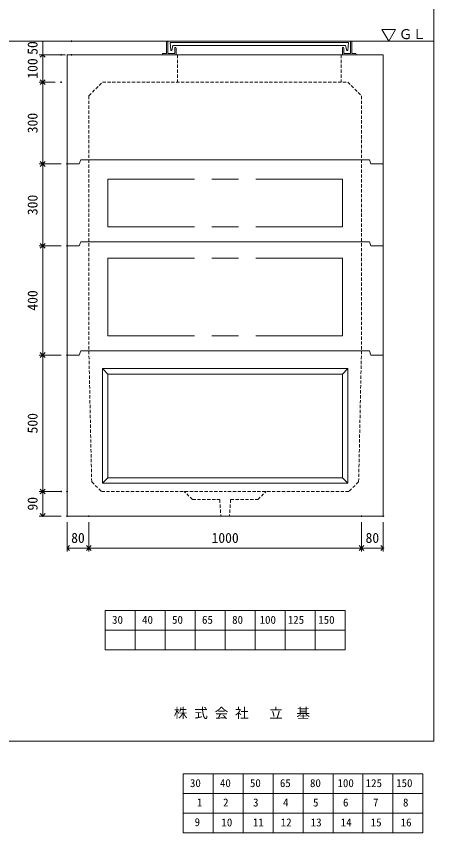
# Model space of a CAD drawing. Units: millimetres, scale not verified. Extents: x -4890 to 18490, y -2305 to 2305.
# Drawn here: x 3359 to 4890, y -2305 to 686 of the extents above; entities that cross this region are included whole.
import ezdxf
from ezdxf.enums import TextEntityAlignment as Align

# ---------------------------------------------------------------- set-up
doc = ezdxf.new("R2010")
doc.units = ezdxf.units.MM
doc.header["$LTSCALE"] = 10
doc.header["$PDMODE"] = 32
doc.header["$PDSIZE"] = 2
doc.linetypes.add('DASHED1', pattern=[1.8, 1.2, -0.6])
doc.linetypes.add('USER2', pattern=[50.8, 31.75, -6.35, 6.35, -6.35])
doc.layers.add('0-1_Defpoints', color=7, linetype='Continuous')
for name, color, linetype, lineweight in [('0-2_waku', 7, 'Continuous', 18), ('0-3_gaikei', 7, 'Continuous', 18), ('0-4_kakure', 7, 'DASHED1', 5), ('0-5_sunpou', 7, 'Continuous', 5), ('0-8_uchigawa', 6, 'Continuous', 18), ('0-A_futa', 3, 'Continuous', 18), ('0-B_GL', 4, 'Continuous', 18), ('0-D_文字１', 7, 'Continuous', 18), ('1-2_uchigawa2', 6, 'USER2', 18), ('1-4_文字２', 7, 'Continuous', 5)]:
    doc.layers.add(name, color=color, linetype=linetype, lineweight=lineweight)
doc.styles.add('ＭＳ ゴシック', font='')
doc.styles.get('ＭＳ ゴシック').set_extended_font_data('MS Gothic')

# ---------------------------------------------------------------- blocks, each defined once
blk = doc.blocks.new('_Open90')
at = {"layer": '0-5_sunpou'}
blk.add_line((0, 0), (-1, 0), dxfattribs=at)
blk.add_lwpolyline([(-0.5, 0.5), (0, 0), (-0.5, -0.5)], dxfattribs=at)
blk = doc.blocks.new('D56')
at = {"layer": '0-1_Defpoints'}
for p in [(4992.32, 1054.36), (5072.32, 1054.36), (5072.32, 936.94)]:
    blk.add_point(p, dxfattribs=at)
at = {"layer": '0-5_sunpou'}
for p, q in [((4992.32, 1032.36), (4992.32, 923.94)), ((5072.32, 1032.36), (5072.32, 923.94)), ((5010.32, 936.94), (5054.32, 936.94))]:
    blk.add_line(p, q, dxfattribs=at)
at = {"layer": '0-5_sunpou', "xscale": 18, "yscale": 18, "rotation": 180}
blk.add_blockref('_Open90', (4992.32, 936.94), dxfattribs=at)
at = {"layer": '0-5_sunpou', "xscale": 18, "yscale": 18}
blk.add_blockref('_Open90', (5072.32, 936.94), dxfattribs=at)
at = {"layer": '0-5_sunpou', "style": 'ＭＳ ゴシック'}
blk.add_text('80', height=36.66, dxfattribs=at).set_placement((5007.32, 944.94), align=Align.BOTTOM_LEFT)
blk = doc.blocks.new('D57')
at = {"layer": '0-1_Defpoints'}
for p in [(5072.32, 1054.36), (6072.32, 1054.36), (6072.32, 936.94)]:
    blk.add_point(p, dxfattribs=at)
at = {"layer": '0-5_sunpou'}
for p, q in [((5072.32, 1032.36), (5072.32, 923.94)), ((6072.32, 1032.36), (6072.32, 923.94)), ((5090.32, 936.94), (6054.32, 936.94))]:
    blk.add_line(p, q, dxfattribs=at)
at = {"layer": '0-5_sunpou', "xscale": 18, "yscale": 18, "rotation": 180}
blk.add_blockref('_Open90', (5072.32, 936.94), dxfattribs=at)
at = {"layer": '0-5_sunpou', "xscale": 18, "yscale": 18}
blk.add_blockref('_Open90', (6072.32, 936.94), dxfattribs=at)
at = {"layer": '0-5_sunpou', "style": 'ＭＳ ゴシック'}
blk.add_text('1000', height=36.66, dxfattribs=at).set_placement((5522.32, 944.94), align=Align.BOTTOM_LEFT)
blk = doc.blocks.new('D58')
at = {"layer": '0-1_Defpoints'}
for p in [(6072.32, 1054.36), (6152.32, 1054.36), (6152.32, 936.94)]:
    blk.add_point(p, dxfattribs=at)
at = {"layer": '0-5_sunpou'}
for p, q in [((6072.32, 1032.36), (6072.32, 923.94)), ((6152.32, 1032.36), (6152.32, 923.94)), ((6090.32, 936.94), (6134.32, 936.94))]:
    blk.add_line(p, q, dxfattribs=at)
at = {"layer": '0-5_sunpou', "xscale": 18, "yscale": 18, "rotation": 180}
blk.add_blockref('_Open90', (6072.32, 936.94), dxfattribs=at)
at = {"layer": '0-5_sunpou', "xscale": 18, "yscale": 18}
blk.add_blockref('_Open90', (6152.32, 936.94), dxfattribs=at)
at = {"layer": '0-5_sunpou', "style": 'ＭＳ ゴシック'}
blk.add_text('80', height=36.66, dxfattribs=at).set_placement((6087.32, 944.94), align=Align.BOTTOM_LEFT)
blk = doc.blocks.new('D59')
at = {"layer": '0-1_Defpoints'}
for p in [(4992.32, 1144.36), (4903, 1054.36), (4992.32, 1054.36)]:
    blk.add_point(p, dxfattribs=at)
at = {"layer": '0-5_sunpou'}
for p, q in [((4970.32, 1144.36), (4890, 1144.36)), ((4903, 1126.36), (4903, 1072.36)), ((4970.32, 1054.36), (4890, 1054.36))]:
    blk.add_line(p, q, dxfattribs=at)
at = {"layer": '0-5_sunpou', "xscale": 18, "yscale": 18}
for p, rotation in [((4903, 1144.36), 90), ((4903, 1054.36), 270)]:
    blk.add_blockref('_Open90', p, dxfattribs=dict(at, rotation=rotation))
at = {"layer": '0-5_sunpou', "style": 'ＭＳ ゴシック'}
blk.add_text('90', height=36.66, rotation=90, dxfattribs=at).set_placement((4895, 1074.36), align=Align.BOTTOM_LEFT)
blk = doc.blocks.new('D60')
at = {"layer": '0-1_Defpoints'}
for p in [(4992.32, 1644.36), (4903, 1144.36), (4970.32, 1144.36)]:
    blk.add_point(p, dxfattribs=at)
at = {"layer": '0-5_sunpou'}
for p, q in [((4970.32, 1644.36), (4890, 1644.36)), ((4903, 1626.36), (4903, 1162.36)), ((4948.32, 1144.36), (4890, 1144.36))]:
    blk.add_line(p, q, dxfattribs=at)
at = {"layer": '0-5_sunpou', "xscale": 18, "yscale": 18}
for p, rotation in [((4903, 1644.36), 90), ((4903, 1144.36), 270)]:
    blk.add_blockref('_Open90', p, dxfattribs=dict(at, rotation=rotation))
at = {"layer": '0-5_sunpou', "style": 'ＭＳ ゴシック'}
blk.add_text('500', height=36.66, rotation=90, dxfattribs=at).set_placement((4895, 1356.86), align=Align.BOTTOM_LEFT)
blk = doc.blocks.new('D61')
at = {"layer": '0-1_Defpoints'}
for p in [(4970.32, 2744.36), (4903, 2644.36), (4970.32, 2644.36)]:
    blk.add_point(p, dxfattribs=at)
at = {"layer": '0-5_sunpou'}
for p, q in [((4948.32, 2744.36), (4890, 2744.36)), ((4903, 2726.36), (4903, 2662.36)), ((4948.32, 2644.36), (4890, 2644.36))]:
    blk.add_line(p, q, dxfattribs=at)
at = {"layer": '0-5_sunpou', "xscale": 18, "yscale": 18}
for p, rotation in [((4903, 2744.36), 90), ((4903, 2644.36), 270)]:
    blk.add_blockref('_Open90', p, dxfattribs=dict(at, rotation=rotation))
at = {"layer": '0-5_sunpou', "style": 'ＭＳ ゴシック'}
blk.add_text('100', height=36.66, rotation=90, dxfattribs=at).set_placement((4895, 2656.86), align=Align.BOTTOM_LEFT)
blk = doc.blocks.new('D62')
at = {"layer": '0-1_Defpoints'}
for p in [(4970.32, 2644.36), (4903, 2344.36), (4992.32, 2344.36)]:
    blk.add_point(p, dxfattribs=at)
at = {"layer": '0-5_sunpou'}
for p, q in [((4948.32, 2644.36), (4890, 2644.36)), ((4903, 2626.36), (4903, 2362.36)), ((4970.32, 2344.36), (4890, 2344.36))]:
    blk.add_line(p, q, dxfattribs=at)
at = {"layer": '0-5_sunpou', "xscale": 18, "yscale": 18}
for p, rotation in [((4903, 2644.36), 90), ((4903, 2344.36), 270)]:
    blk.add_blockref('_Open90', p, dxfattribs=dict(at, rotation=rotation))
at = {"layer": '0-5_sunpou', "style": 'ＭＳ ゴシック'}
blk.add_text('300', height=36.66, rotation=90, dxfattribs=at).set_placement((4895, 2456.86), align=Align.BOTTOM_LEFT)
blk = doc.blocks.new('D63')
at = {"layer": '0-1_Defpoints'}
for p in [(4992.32, 2344.36), (4903, 2044.36), (4992.32, 2044.36)]:
    blk.add_point(p, dxfattribs=at)
at = {"layer": '0-5_sunpou'}
for p, q in [((4970.32, 2344.36), (4890, 2344.36)), ((4903, 2326.36), (4903, 2062.36)), ((4970.32, 2044.36), (4890, 2044.36))]:
    blk.add_line(p, q, dxfattribs=at)
at = {"layer": '0-5_sunpou', "xscale": 18, "yscale": 18}
for p, rotation in [((4903, 2344.36), 90), ((4903, 2044.36), 270)]:
    blk.add_blockref('_Open90', p, dxfattribs=dict(at, rotation=rotation))
at = {"layer": '0-5_sunpou', "style": 'ＭＳ ゴシック'}
blk.add_text('300', height=36.66, rotation=90, dxfattribs=at).set_placement((4895, 2156.86), align=Align.BOTTOM_LEFT)
blk = doc.blocks.new('D64')
at = {"layer": '0-1_Defpoints'}
for p in [(4992.32, 2044.36), (4903, 1644.36), (4992.32, 1644.36)]:
    blk.add_point(p, dxfattribs=at)
at = {"layer": '0-5_sunpou'}
for p, q in [((4970.32, 2044.36), (4890, 2044.36)), ((4903, 2026.36), (4903, 1662.36)), ((4970.32, 1644.36), (4890, 1644.36))]:
    blk.add_line(p, q, dxfattribs=at)
at = {"layer": '0-5_sunpou', "xscale": 18, "yscale": 18}
for p, rotation in [((4903, 2044.36), 90), ((4903, 1644.36), 270)]:
    blk.add_blockref('_Open90', p, dxfattribs=dict(at, rotation=rotation))
at = {"layer": '0-5_sunpou', "style": 'ＭＳ ゴシック'}
blk.add_text('400', height=36.66, rotation=90, dxfattribs=at).set_placement((4895, 1806.86), align=Align.BOTTOM_LEFT)
blk = doc.blocks.new('D46')
at = {"layer": '0-1_Defpoints'}
for p in [(5009.1, 2794.36), (4903, 2744.36), (5009.1, 2744.36)]:
    blk.add_point(p, dxfattribs=at)
at = {"layer": '0-5_sunpou'}
for p, q in [((4987.1, 2794.36), (4890, 2794.36)), ((4903, 2794.36), (4903, 2744.36)), ((4987.1, 2744.36), (4890, 2744.36))]:
    blk.add_line(p, q, dxfattribs=at)
at = {"layer": '0-5_sunpou', "style": 'ＭＳ ゴシック'}
blk.add_text('50', height=36.66, rotation=90, dxfattribs=at).set_placement((4895, 2744.36), align=Align.BOTTOM_LEFT)

msp = doc.modelspace()

# ---------------------------------------------------------------- linework, layer by layer
at = {"layer": '0-2_waku'}
for p, q in [((4890.28, 2305.28), (4890.28, -1969.72)), ((3685.28, -1490.72), (3685.28, -1634.72)), ((3685.28, -1490.72), (3685.28, -1634.72)), ((3685.28, -1490.72), (3685.28, -1634.72)), ((3685.28, -1490.72), (3685.28, -1634.72)), ((3685.28, -1490.72), (4565.28, -1490.72)), ((3795.28, -1490.72), (3795.28, -1634.72)), ((3905.28, -1490.72), (3905.28, -1634.72)), ((3905.28, -1490.72), (3905.28, -1634.72)), ((4015.28, -1490.72), (4015.28, -1634.72)), ((4125.28, -1490.72), (4125.28, -1634.72)), ((4235.28, -1490.72), (4235.28, -1634.72)), ((4345.28, -1490.72), (4345.28, -1634.72)), ((4455.28, -1490.72), (4455.28, -1634.72)), ((4565.28, -1490.72), (4565.28, -1634.72)), ((3685.28, -1562.72), (4565.28, -1562.72)), ((3685.28, -1634.72), (4565.28, -1634.72)), ((-1229.72, -1969.72), (4890.28, -1969.72))]:
    msp.add_line(p, q, dxfattribs=at)
for points in [[(-1229.72, 2305.28), (-1229.72, -1969.72), (4890.28, -1969.72)], [(-1229.72, 2305.28), (4890.28, 2305.28), (4890.28, -1969.72)]]:
    msp.add_lwpolyline(points, dxfattribs=at)
at = {"layer": '0-3_gaikei'}
for p, q in [((3545.28, 545.28), (4705.28, 545.28)), ((3545.28, 545.28), (3545.28, -554.72)), ((4705.28, 545.28), (4705.28, -554.72)), ((4125.28, 160.28), (3595.28, 160.28)), ((4655.28, 160.28), (4125.28, 160.28)), ((4655.28, 160.28), (4660.28, 145.28)), ((4705.28, 145.28), (4660.28, 145.28)), ((4680.28, 145.28), (4705.28, 145.28)), ((4680.28, 145.28), (4705.28, 145.28)), ((4125.28, -139.72), (3595.28, -139.72)), ((4655.28, -139.72), (4125.28, -139.72)), ((4655.28, -139.72), (4660.28, -154.72)), ((4705.28, -154.72), (4660.28, -154.72)), ((4680.28, -154.72), (4705.28, -154.72)), ((4680.28, -154.72), (4705.28, -154.72)), ((3545.28, -554.72), (3545.28, -1144.72)), ((4125.28, -539.72), (3595.28, -539.72)), ((4655.28, -539.72), (4125.28, -539.72)), ((4655.28, -539.72), (4660.28, -554.72)), ((4705.28, -554.72), (4660.28, -554.72)), ((4680.28, -554.72), (4705.28, -554.72)), ((4680.28, -554.72), (4705.28, -554.72))]:
    msp.add_line(p, q, dxfattribs=at)
for points in [[(3595.28, 160.28), (3590.28, 145.28), (3545.28, 145.28)], [(3595.28, -139.72), (3590.28, -154.72), (3545.28, -154.72)], [(3595.28, -539.72), (3590.28, -554.72), (3545.28, -554.72)], [(3545.28, -1144.72), (4705.28, -1144.72), (4705.28, -554.72)]]:
    msp.add_lwpolyline(points, dxfattribs=at)
at = {"layer": '0-4_kakure'}
for p, q in [((3950.28, 545.28), (3950.28, 445.28)), ((4550.28, 545.28), (4550.28, 445.28)), ((3625.28, 395.28), (3675.28, 445.28)), ((3675.28, 445.28), (4575.28, 445.28)), ((4575.28, 445.28), (4625.28, 395.28)), ((3625.28, 395.28), (3625.28, -539.72)), ((4625.28, 395.28), (4625.28, -539.72)), ((3635.6, -1019.72), (3625.28, -539.72)), ((4625.28, -539.72), (4614.96, -1019.72)), ((3635.6, -1019.72), (3671.36, -1054.72)), ((3671.36, -1054.72), (4125.28, -1054.72)), ((4005.28, -1084.72), (3975.28, -1054.72)), ((4245.28, -1084.72), (4275.28, -1054.72)), ((4005.28, -1084.72), (4105.28, -1084.72)), ((4105.28, -1084.72), (4109.28, -1144.72)), ((4145.28, -1084.72), (4141.28, -1144.72)), ((4145.28, -1084.72), (4245.28, -1084.72))]:
    msp.add_line(p, q, dxfattribs=at)
msp.add_lwpolyline([(4614.96, -1019.72), (4579.19, -1054.72), (4125.28, -1054.72)], dxfattribs=at)
at = {"layer": '0-8_uchigawa'}
for p, q in [((3675.28, -604.72), (3695.28, -624.72)), ((3675.28, -1024.72), (3675.28, -604.72)), ((3695.28, -624.72), (4125.28, -624.72)), ((3695.28, -1004.72), (3695.28, -624.72)), ((4555.28, -1004.72), (4555.28, -624.72)), ((4575.28, -1024.72), (4575.28, -604.72)), ((3675.28, -1024.72), (3695.28, -1004.72)), ((3695.28, -1004.72), (4555.28, -1004.72)), ((4575.28, -1024.72), (4555.28, -1004.72)), ((3675.28, -1024.72), (4575.28, -1024.72))]:
    msp.add_line(p, q, dxfattribs=at)
for points in [[(3675.28, -604.72), (4125.28, -604.72), (4575.28, -604.72)], [(4125.28, -624.72), (4555.28, -624.72), (4575.28, -604.72)]]:
    msp.add_lwpolyline(points, dxfattribs=at)
at = {"layer": '0-A_futa'}
for p, q in [((3910.28, 593.28), (3910.28, 550.28)), ((3912.28, 595.28), (3915.28, 595.28)), ((3915.28, 595.28), (3915.28, 550.28)), ((3923.09, 590.78), (4577.42, 590.78)), ((3923.09, 590.78), (3925.58, 560.78)), ((3933.61, 579.78), (3929.29, 560.78)), ((3933.61, 579.78), (4566.95, 579.78)), ((3940.28, 570.28), (3940.28, 550.28)), ((3942.28, 572.28), (3943.28, 572.28)), ((3945.28, 570.28), (3945.28, 545.28)), ((4555.28, 570.28), (4555.28, 545.28)), ((4558.28, 572.28), (4557.28, 572.28)), ((4560.28, 570.28), (4560.28, 550.28)), ((4566.95, 579.78), (4571.26, 560.78)), ((4577.42, 590.78), (4575.17, 560.78)), ((4585.28, 595.28), (4585.28, 550.28)), ((4585.28, 595.28), (4588.28, 595.28)), ((4590.28, 593.28), (4590.28, 550.28)), ((3895.28, 548.28), (3895.28, 547.28)), ((3897.28, 550.28), (3910.28, 550.28)), ((3950.28, 545.28), (3897.28, 545.28)), ((3915.28, 550.28), (3940.28, 550.28)), ((3925.58, 560.78), (3929.29, 560.78)), ((4555.28, 545.28), (4603.28, 545.28)), ((4585.28, 550.28), (4560.28, 550.28)), ((4575.17, 560.78), (4571.26, 560.78)), ((4603.28, 550.28), (4590.28, 550.28)), ((4605.28, 548.28), (4605.28, 547.28))]:
    msp.add_line(p, q, dxfattribs=at)
for centre, start, end in [((3912.28, 593.28), 90, 180), ((3942.28, 570.28), 90, 180), ((3943.28, 570.28), 0, 90), ((4557.28, 570.28), 90, 180), ((4558.28, 570.28), 0, 90), ((4588.28, 593.28), 0, 90), ((3897.28, 548.28), 90, 180), ((3897.28, 547.28), 180, 270), ((4603.28, 548.28), 0, 90), ((4603.28, 547.28), 270, 0)]:
    msp.add_arc(centre, 2, start, end, dxfattribs=at)
at = {"layer": '0-B_GL'}
msp.add_line((-1230.01, 595.28), (4889.99, 595.28), dxfattribs=at)
at = {"layer": '0-D_文字１'}
for p, q in [((4725.21, 595.28), (4700.01, 638.23)), ((4700.01, 638.23), (4750.41, 638.23)), ((4725.21, 595.28), (4750.41, 638.23))]:
    msp.add_line(p, q, dxfattribs=at)
at = {"layer": '1-2_uchigawa2'}
for p, q in [((3695.28, 90.28), (4125.28, 90.28)), ((3695.28, 90.28), (3695.28, -84.72)), ((4555.28, 90.28), (4125.28, 90.28)), ((4555.28, 90.28), (4555.28, -84.72)), ((3695.28, -84.72), (4125.28, -84.72)), ((4555.28, -84.72), (4125.28, -84.72)), ((3695.28, -199.72), (4125.28, -199.72)), ((3695.28, -199.72), (3695.28, -484.72)), ((4555.28, -199.72), (4125.28, -199.72)), ((4555.28, -199.72), (4555.28, -484.72)), ((3695.28, -484.72), (4125.28, -484.72)), ((4555.28, -484.72), (4125.28, -484.72))]:
    msp.add_line(p, q, dxfattribs=at)
at = {"layer": '1-4_文字２'}
for p, q in [((3970.94, -2089.12), (3970.94, -2233.12)), ((3970.94, -2089.12), (3970.94, -2233.12)), ((3970.94, -2089.12), (3970.94, -2233.12)), ((3970.94, -2089.12), (3970.94, -2233.12)), ((3970.94, -2089.12), (4850.94, -2089.12)), ((3970.94, -2089.12), (3970.94, -2233.12)), ((3970.94, -2089.12), (3970.94, -2233.12)), ((3970.94, -2089.12), (3970.94, -2233.12)), ((3970.94, -2089.12), (3970.94, -2233.12)), ((3970.94, -2089.12), (4850.94, -2089.12)), ((4080.94, -2089.12), (4080.94, -2233.12)), ((4080.94, -2089.12), (4080.94, -2233.12)), ((4190.94, -2089.12), (4190.94, -2233.12)), ((4190.94, -2089.12), (4190.94, -2233.12)), ((4190.94, -2089.12), (4190.94, -2233.12)), ((4190.94, -2089.12), (4190.94, -2233.12)), ((4300.94, -2089.12), (4300.94, -2233.12)), ((4300.94, -2089.12), (4300.94, -2233.12)), ((4410.94, -2089.12), (4410.94, -2233.12)), ((4410.94, -2089.12), (4410.94, -2233.12)), ((4520.94, -2089.12), (4520.94, -2233.12)), ((4520.94, -2089.12), (4520.94, -2233.12)), ((4630.94, -2089.12), (4630.94, -2233.12)), ((4630.94, -2089.12), (4630.94, -2233.12)), ((4740.94, -2089.12), (4740.94, -2233.12)), ((4740.94, -2089.12), (4740.94, -2233.12)), ((4850.94, -2089.12), (4850.94, -2233.12)), ((4850.94, -2089.12), (4850.94, -2233.12)), ((3970.94, -2161.12), (4850.94, -2161.12)), ((3970.94, -2161.12), (4850.94, -2161.12)), ((3970.94, -2233.12), (4850.94, -2233.12)), ((3970.94, -2233.12), (4850.94, -2233.12)), ((3970.94, -2233.12), (3970.94, -2305.12)), ((3970.94, -2233.12), (3970.94, -2305.12)), ((3970.94, -2233.12), (3970.94, -2305.12)), ((3970.94, -2233.12), (3970.94, -2305.12)), ((3970.94, -2233.12), (4850.94, -2233.12)), ((3970.94, -2233.12), (3970.94, -2305.12)), ((3970.94, -2233.12), (3970.94, -2305.12)), ((3970.94, -2233.12), (3970.94, -2305.12)), ((3970.94, -2233.12), (3970.94, -2305.12)), ((3970.94, -2233.12), (4850.94, -2233.12)), ((4080.94, -2233.12), (4080.94, -2305.12)), ((4080.94, -2233.12), (4080.94, -2305.12)), ((4190.94, -2233.12), (4190.94, -2305.12)), ((4190.94, -2233.12), (4190.94, -2305.12)), ((4190.94, -2233.12), (4190.94, -2305.12)), ((4190.94, -2233.12), (4190.94, -2305.12)), ((4300.94, -2233.12), (4300.94, -2305.12)), ((4300.94, -2233.12), (4300.94, -2305.12)), ((4410.94, -2233.12), (4410.94, -2305.12)), ((4410.94, -2233.12), (4410.94, -2305.12)), ((4520.94, -2233.12), (4520.94, -2305.12)), ((4520.94, -2233.12), (4520.94, -2305.12)), ((4630.94, -2233.12), (4630.94, -2305.12)), ((4630.94, -2233.12), (4630.94, -2305.12)), ((4740.94, -2233.12), (4740.94, -2305.12)), ((4740.94, -2233.12), (4740.94, -2305.12)), ((4850.94, -2233.12), (4850.94, -2305.12)), ((4850.94, -2233.12), (4850.94, -2305.12)), ((3970.94, -2305.12), (4850.94, -2305.12)), ((3970.94, -2305.12), (4850.94, -2305.12))]:
    msp.add_line(p, q, dxfattribs=at)

# ---------------------------------------------------------------- block references
at = {"layer": '0-5_sunpou'}
for name in ['D46', 'D61', 'D62', 'D63', 'D64', 'D60', 'D59', 'D56', 'D57', 'D58']:
    msp.add_blockref(name, (-1447.04, -2199.08), dxfattribs=at)

# ---------------------------------------------------------------- texts
at = {"layer": '0-D_文字１', "style": 'ＭＳ ゴシック'}
for s, height, p in [('ＧＬ', 36.66, (4762.25, 591.96)), ('30', 29.33, (3710.43, -1548.53)), ('40', 29.33, (3820.43, -1548.53)), ('50', 29.33, (3930.43, -1548.53)), ('65', 29.33, (4040.43, -1548.53)), ('80', 29.33, (4150.84, -1548.53)), ('100', 29.33, (4251.71, -1548.53)), ('125', 29.33, (4355.1, -1548.53)), ('150', 29.33, (4466.86, -1548.53)), ('株 式 会 社 \u3000立\u3000基', 36.66, (3936.81, -1896.07))]:
    msp.add_text(s, height=height, dxfattribs=at).set_placement(p, align=Align.BOTTOM_LEFT)
at = {"layer": '1-4_文字２', "style": 'ＭＳ ゴシック'}
for s, p in [('30', (3996.1, -2146.94)), ('30', (3996.1, -2146.94)), ('40', (4106.1, -2146.94)), ('40', (4106.1, -2146.94)), ('50', (4216.1, -2146.94)), ('50', (4216.1, -2146.94)), ('65', (4326.1, -2146.94)), ('65', (4326.1, -2146.94)), ('80', (4436.5, -2146.94)), ('80', (4436.5, -2146.94)), ('100', (4537.38, -2146.94)), ('100', (4537.38, -2146.94)), ('125', (4640.77, -2146.94)), ('125', (4640.77, -2146.94)), ('150', (4752.53, -2146.94)), ('150', (4752.53, -2146.94)), ('1', (4021.24, -2217.98)), ('2', (4117.68, -2217.98)), ('3', (4227.68, -2217.98)), ('4', (4337.68, -2217.98)), ('5', (4447.68, -2217.98)), ('6', (4557.68, -2217.98)), ('7', (4667.68, -2217.98)), ('8', (4777.68, -2217.98)), ('9', (4013.18, -2289.98)), ('10', (4111.59, -2290.94)), ('11', (4227.09, -2290.94)), ('12', (4329.3, -2290.94)), ('13', (4439.3, -2290.94)), ('14', (4549.3, -2290.94)), ('15', (4659.3, -2290.94)), ('16', (4769.3, -2290.94))]:
    msp.add_text(s, height=29.33, dxfattribs=at).set_placement(p, align=Align.BOTTOM_LEFT)

doc.saveas('drawing.dxf')
